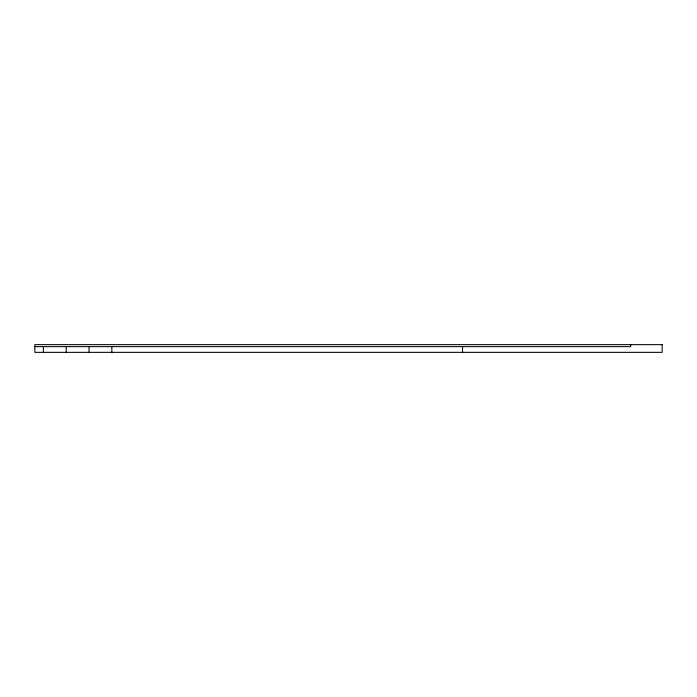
<?xml version="1.0" encoding="UTF-8"?>
<svg xmlns="http://www.w3.org/2000/svg" width="697" height="697" viewBox="0 0 697 697"><rect width="100%" height="100%" fill="white"/><g stroke="black" fill="none" stroke-linecap="round" stroke-linejoin="round"><path stroke-width="1.05" d="M34.85 346.644L630.733 346.644L630.733 344.649M462.555 346.644L462.555 352.351M111.834 346.644L111.834 352.351M89.024 346.644L89.024 352.351M66.215 346.644L66.215 352.351M43.406 346.644L43.406 352.351M662.15 344.649L34.85 344.649L34.85 352.351L662.15 352.351L662.15 344.649"/></g></svg>
